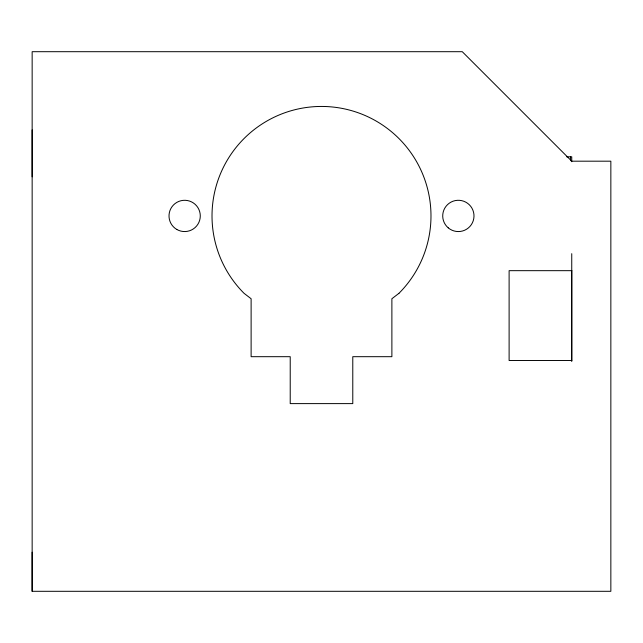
<?xml version="1.0" encoding="UTF-8"?>
<svg xmlns="http://www.w3.org/2000/svg" width="643" height="643" viewBox="0 0 643 643"><rect width="100%" height="100%" fill="white"/><g stroke="black" fill="none" stroke-linecap="round" stroke-linejoin="round"><path stroke-width="0.96" d="M32.15 591.303L32.15 51.697L462.269 51.697L571.748 161.184L610.85 161.184L610.85 591.303L32.15 591.303L32.15 552.2M571.748 361.406L571.748 253.672M566.579 156.804L571.748 156.804L571.748 161.69M571.748 270.671L509.111 270.671L509.111 360.514L571.748 360.514M571.748 270.478L571.748 360.755M570.574 156.804L570.574 160.71M32.15 129.902L32.15 176.825M398.917 293.345L391.884 298.738L391.884 356.688L352.782 356.688L352.782 403.611L290.218 403.611L290.218 356.688L251.116 356.688L251.116 298.738L244.083 293.345A109.487 109.487 0 0 1 244.083 138.51A109.487 109.487 0 0 1 398.917 138.51A109.487 109.487 0 0 1 398.917 293.345M448.243 227.855A15.641 15.641 0 0 0 473.746 218.716A15.641 15.641 0 0 0 453.074 201.203A15.641 15.641 0 0 0 448.243 227.855M176.825 229.471A15.641 15.641 0 0 0 200.286 215.927A15.641 15.641 0 0 0 176.825 202.384A15.641 15.641 0 0 0 176.825 229.471"/></g></svg>
